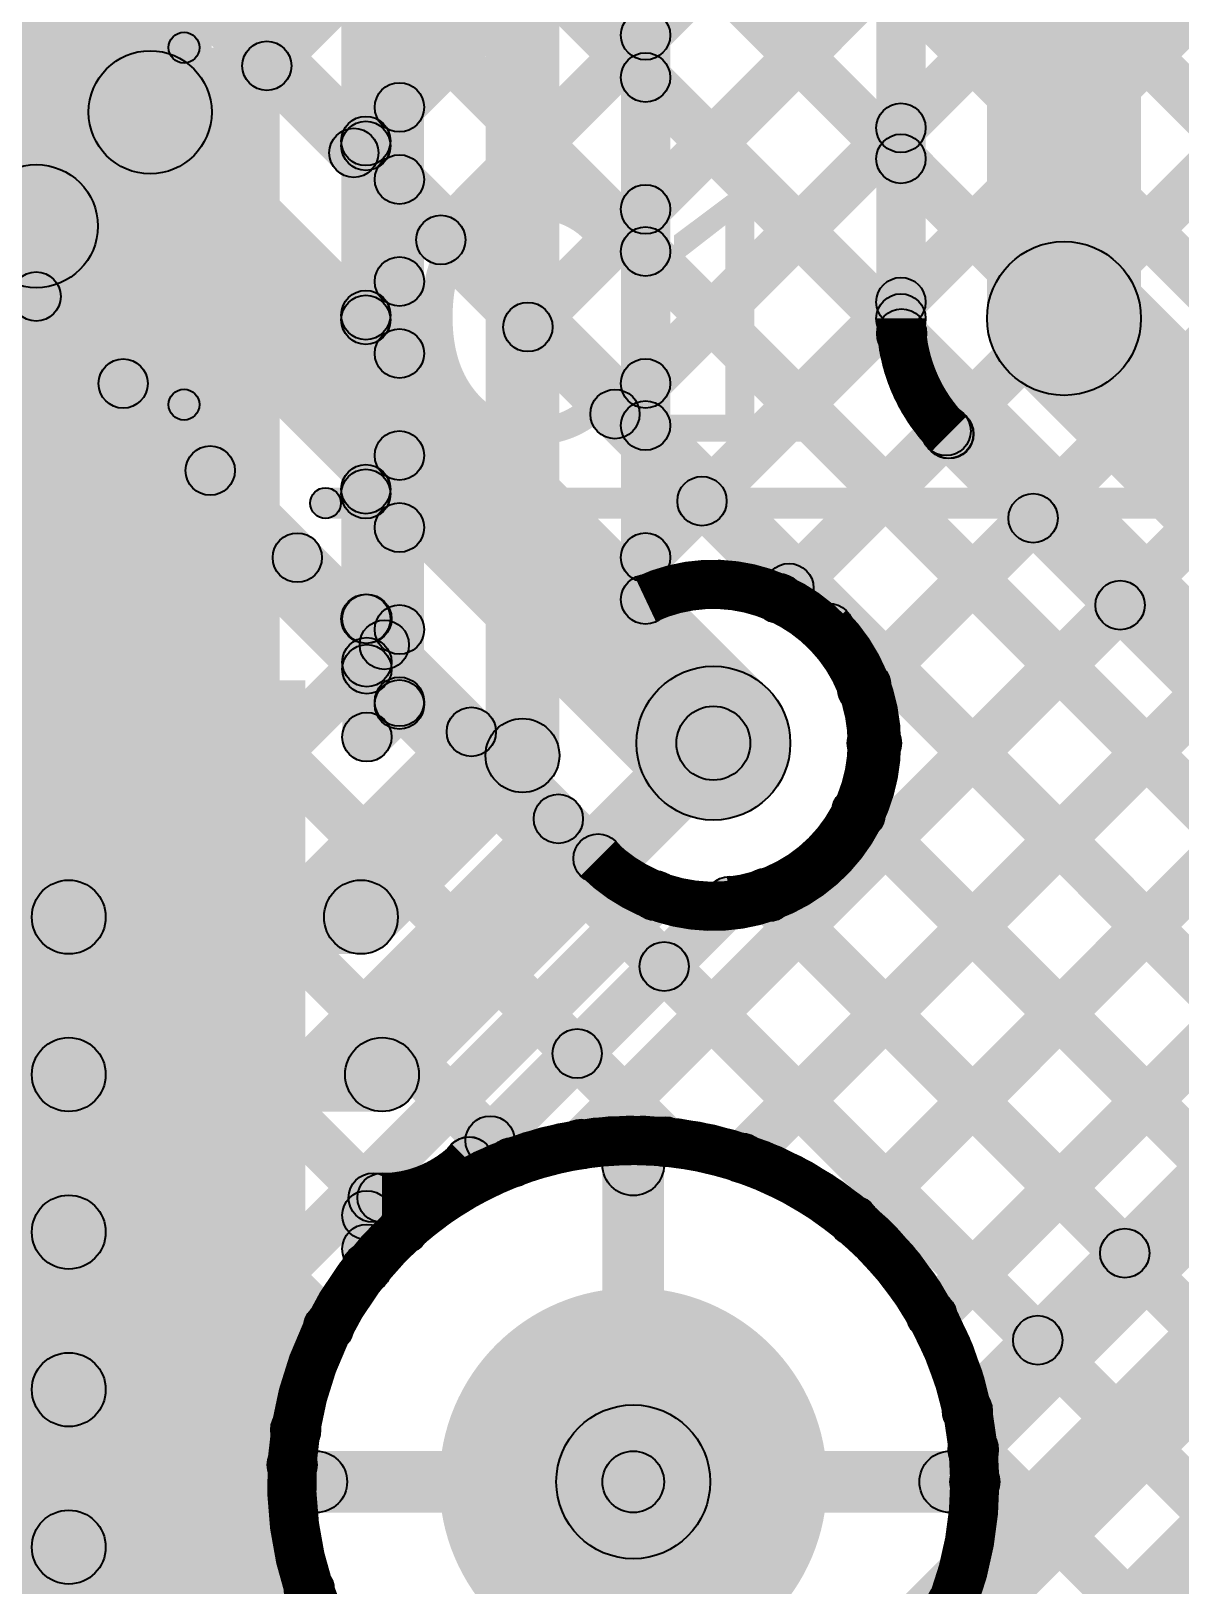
# Model space of a CAD drawing. Header units: millimetres. Extents: x 0.01 to 3.4, y 0.01 to 2.05.
# Drawn here: x 1.6301 to 1.8168, y 1.2653 to 1.5177 of the extents above; entities that cross this region are included whole.
import ezdxf

# ---------------------------------------------------------------- set-up
doc = ezdxf.new("R2010")
doc.units = ezdxf.units.MM
doc.header["$MEASUREMENT"] = 0
for name, color, linetype in [('BottomLayer', 5, 'Continuous'), ('TopLayer', 1, 'Continuous'), ('TopOverlay', 2, 'Continuous'), ('TopPaste', 8, 'Continuous'), ('TopSolder', 216, 'Continuous'), ('ViaHoleLayer', 16, 'Continuous')]:
    doc.layers.add(name, color=color, linetype=linetype)

# ---------------------------------------------------------------- blocks, each defined once
blk = doc.blocks.new('RES_0805_12')
at = {"layer": 'TopLayer'}
for points in [[(-0.06, 0.025), (-0.02, 0.025), (-0.02, -0.025), (-0.06, -0.025)], [(0.02, 0.025), (0.06, 0.025), (0.06, -0.025), (0.02, -0.025)]]:
    blk.add_hatch(color=1, dxfattribs=at).paths.add_polyline_path(points)
at = {"layer": 'TopOverlay'}
h = blk.add_hatch(color=2, dxfattribs=at)
edge = h.paths.add_edge_path()
edge.add_arc((-0.064, 0.029), 0.0025, 0, 360)
h = blk.add_hatch(color=2, dxfattribs=at)
edge = h.paths.add_edge_path()
edge.add_arc((-0.064, 0.029), 0.0025, 0, 360)
for points in [[(-0.064, 0.0265), (-0.064, 0.0315), (0.064, 0.0315), (0.064, 0.0265)], [(-0.0615, -0.029), (-0.0665, -0.029), (-0.0665, 0.029), (-0.0615, 0.029)], [(0.0665, -0.029), (0.0615, -0.029), (0.0615, 0.029), (0.0665, 0.029)], [(-0.064, -0.0315), (-0.064, -0.0265), (0.064, -0.0265), (0.064, -0.0315)]]:
    blk.add_hatch(color=2, dxfattribs=at).paths.add_polyline_path(points)
h = blk.add_hatch(color=2, dxfattribs=at)
edge = h.paths.add_edge_path()
edge.add_arc((0.064, 0.029), 0.0025, 0, 360)
h = blk.add_hatch(color=2, dxfattribs=at)
edge = h.paths.add_edge_path()
edge.add_arc((0.064, 0.029), 0.0025, 0, 360)
h = blk.add_hatch(color=2, dxfattribs=at)
edge = h.paths.add_edge_path()
edge.add_arc((-0.064, -0.029), 0.0025, 0, 360)
h = blk.add_hatch(color=2, dxfattribs=at)
edge = h.paths.add_edge_path()
edge.add_arc((-0.064, -0.029), 0.0025, 0, 360)
h = blk.add_hatch(color=2, dxfattribs=at)
edge = h.paths.add_edge_path()
edge.add_arc((0.064, -0.029), 0.0025, 0, 360)
h = blk.add_hatch(color=2, dxfattribs=at)
edge = h.paths.add_edge_path()
edge.add_arc((0.064, -0.029), 0.0025, 0, 360)
at = {"layer": 'TopPaste'}
for points in [[(-0.06, 0.025), (-0.02, 0.025), (-0.02, -0.025), (-0.06, -0.025)], [(0.02, 0.025), (0.06, 0.025), (0.06, -0.025), (0.02, -0.025)]]:
    blk.add_hatch(color=8, dxfattribs=at).paths.add_polyline_path(points)
at = {"layer": 'TopSolder'}
for points in [[(-0.064, 0.029), (-0.016, 0.029), (-0.016, -0.029), (-0.064, -0.029)], [(0.016, 0.029), (0.064, 0.029), (0.064, -0.029), (0.016, -0.029)]]:
    blk.add_hatch(color=216, dxfattribs=at).paths.add_polyline_path(points)
at = {"layer": 'TopOverlay'}
for centre in [(-0.064, 0.029), (-0.064, 0.029), (0.064, 0.029), (0.064, 0.029), (-0.064, -0.029), (-0.064, -0.029), (0.064, -0.029), (0.064, -0.029)]:
    blk.add_circle(centre, 0.0025, dxfattribs=at)
blk = doc.blocks.new('PIC16F15355_I_SS_39')
at = {"layer": 'TopLayer'}
for points in [[(-0.10728, 0.15748), (-0.17618, 0.15748), (-0.17618, 0.1752), (-0.10728, 0.1752)], [(-0.10728, 0.13189), (-0.17618, 0.13189), (-0.17618, 0.14961), (-0.10728, 0.14961)], [(-0.10728, 0.1063), (-0.17618, 0.1063), (-0.17618, 0.12402), (-0.10728, 0.12402)], [(-0.10728, 0.08071), (-0.17618, 0.08071), (-0.17618, 0.09843), (-0.10728, 0.09843)], [(-0.10728, 0.05512), (-0.17618, 0.05512), (-0.17618, 0.07283), (-0.10728, 0.07283)], [(-0.10728, 0.02953), (-0.17618, 0.02953), (-0.17618, 0.04724), (-0.10728, 0.04724)]]:
    blk.add_hatch(color=1, dxfattribs=at).paths.add_polyline_path(points)
at = {"layer": 'TopOverlay'}
h = blk.add_hatch(color=2, dxfattribs=at)
edge = h.paths.add_edge_path()
edge.add_arc((-0.1, 0.208), 0.0025, 0, 360)
blk.add_hatch(color=2, dxfattribs=at).paths.add_polyline_path([(-0.1, 0.2055), (-0.1, 0.2105), (0.096, 0.2105), (0.096, 0.2055)])
at = {"layer": 'TopPaste'}
for points in [[(-0.10728, 0.15748), (-0.17618, 0.15748), (-0.17618, 0.1752), (-0.10728, 0.1752)], [(-0.10728, 0.13189), (-0.17618, 0.13189), (-0.17618, 0.14961), (-0.10728, 0.14961)], [(-0.10728, 0.1063), (-0.17618, 0.1063), (-0.17618, 0.12402), (-0.10728, 0.12402)], [(-0.10728, 0.08071), (-0.17618, 0.08071), (-0.17618, 0.09843), (-0.10728, 0.09843)], [(-0.10728, 0.05512), (-0.17618, 0.05512), (-0.17618, 0.07283), (-0.10728, 0.07283)], [(-0.10728, 0.02953), (-0.17618, 0.02953), (-0.17618, 0.04724), (-0.10728, 0.04724)]]:
    blk.add_hatch(color=8, dxfattribs=at).paths.add_polyline_path(points)
at = {"layer": 'TopSolder'}
for points in [[(-0.10328, 0.15348), (-0.18018, 0.15348), (-0.18018, 0.1792), (-0.10328, 0.1792)], [(-0.10328, 0.12789), (-0.18018, 0.12789), (-0.18018, 0.15361), (-0.10328, 0.15361)], [(-0.10328, 0.1023), (-0.18018, 0.1023), (-0.18018, 0.12802), (-0.10328, 0.12802)], [(-0.10328, 0.07671), (-0.18018, 0.07671), (-0.18018, 0.10243), (-0.10328, 0.10243)], [(-0.10328, 0.05112), (-0.18018, 0.05112), (-0.18018, 0.07683), (-0.10328, 0.07683)], [(-0.10328, 0.02553), (-0.18018, 0.02553), (-0.18018, 0.05124), (-0.10328, 0.05124)]]:
    blk.add_hatch(color=216, dxfattribs=at).paths.add_polyline_path(points)
at = {"layer": 'TopOverlay'}
blk.add_circle((-0.1, 0.208), 0.0025, dxfattribs=at)

msp = doc.modelspace()

# ---------------------------------------------------------------- hatches: boundary and pattern name
at = {"layer": 'BottomLayer'}
for points in [[(1.66618, 1.65317), (1.67184, 1.65883), (2.06583, 1.26484), (2.06017, 1.25918)], [(1.69957, 1.48093), (1.69391, 1.48658), (1.86616, 1.65883), (1.87181, 1.65317)], [(1.71371, 1.46678), (1.70806, 1.47244), (1.89444, 1.65883), (1.9001, 1.65317)], [(1.72237, 1.33402), (1.71671, 1.33968), (2.03586, 1.65883), (2.04152, 1.65317)], [(1.72785, 1.45264), (1.7222, 1.4583), (1.92273, 1.65883), (1.92838, 1.65317)], [(1.742, 1.4385), (1.73634, 1.44416), (1.95101, 1.65883), (1.95667, 1.65317)], [(1.75614, 1.42436), (1.75048, 1.43002), (1.97929, 1.65883), (1.98495, 1.65317)], [(1.76863, 1.40856), (1.76297, 1.41422), (2.00758, 1.65883), (2.01324, 1.65317)], [(1.74843, 1.3318), (1.74278, 1.33746), (2.05823, 1.65291), (2.06389, 1.64725)], [(1.76656, 1.32164), (1.7609, 1.32729), (2.05516, 1.62155), (2.06081, 1.6159)], [(1.56426, 1.61367), (1.56992, 1.61933), (1.94042, 1.24883), (1.93476, 1.24317)], [(1.59254, 1.61367), (1.5982, 1.61933), (1.95783, 1.2597), (1.95217, 1.25404)], [(1.77933, 1.30613), (1.77368, 1.31179), (2.06017, 1.59828), (2.06583, 1.59263)], [(1.78606, 1.28458), (1.7804, 1.29023), (2.06017, 1.57), (2.06583, 1.56434)], [(1.73362, 1.55745), (1.73927, 1.56311), (2.01401, 1.28837), (2.00835, 1.28272)], [(1.61996, 1.55488), (1.62562, 1.56053), (1.76259, 1.42357), (1.75693, 1.41791)], [(1.59518, 1.53016), (1.61286, 1.54784), (1.74986, 1.41084), (1.73218, 1.39316)], [(1.68543, 1.49507), (1.67977, 1.50073), (1.72173, 1.54269), (1.72739, 1.53703)], [(1.72405, 1.53874), (1.7297, 1.5444), (1.98619, 1.28791), (1.98054, 1.28225)], [(1.67129, 1.50921), (1.66563, 1.51487), (1.69312, 1.54236), (1.69878, 1.5367)], [(1.77369, 1.24392), (1.76803, 1.24958), (2.06017, 1.54172), (2.06583, 1.53606)], [(1.70113, 1.53337), (1.70679, 1.53903), (1.96874, 1.27708), (1.96308, 1.27142)], [(1.49855, 1.50967), (1.50421, 1.51533), (1.69358, 1.32596), (1.68792, 1.32031)], [(1.52684, 1.50967), (1.5325, 1.51533), (1.71112, 1.33671), (1.70546, 1.33105)], [(1.55512, 1.50967), (1.56078, 1.51533), (1.73603, 1.34008), (1.73037, 1.33442)], [(1.58341, 1.50967), (1.58906, 1.51533), (1.85556, 1.24883), (1.84991, 1.24317)], [(1.59022, 1.50967), (1.59587, 1.51533), (1.72511, 1.38609), (1.71945, 1.38043)], [(1.80123, 1.24317), (1.79557, 1.24883), (2.06017, 1.51343), (2.06583, 1.50777)], [(1.56452, 1.40245), (1.55886, 1.4081), (1.62815, 1.47739), (1.63381, 1.47173)], [(1.47183, 1.28147), (1.46617, 1.28713), (1.64229, 1.46325), (1.64795, 1.45759)], [(1.47183, 1.25319), (1.46617, 1.25884), (1.65644, 1.44911), (1.66209, 1.44345)], [(1.4901, 1.24317), (1.48444, 1.24883), (1.67058, 1.43497), (1.67624, 1.42931)], [(1.56167, 1.41827), (1.56732, 1.42393), (1.68133, 1.30992), (1.67567, 1.30427)], [(1.51838, 1.24317), (1.51273, 1.24883), (1.68472, 1.42082), (1.69038, 1.41517)], [(1.54667, 1.24317), (1.54101, 1.24883), (1.69886, 1.40668), (1.70452, 1.40102)], [(1.55581, 1.39585), (1.56147, 1.4015), (1.6754, 1.28757), (1.66974, 1.28191)], [(1.57495, 1.24317), (1.56929, 1.24883), (1.713, 1.39254), (1.71866, 1.38688)], [(1.76204, 1.38761), (1.76769, 1.39327), (1.91213, 1.24883), (1.90648, 1.24317)], [(1.54239, 1.38099), (1.54804, 1.38664), (1.68586, 1.24883), (1.6802, 1.24317)], [(1.60324, 1.24317), (1.59758, 1.24883), (1.7288, 1.38005), (1.73446, 1.37439)], [(1.74714, 1.37423), (1.75279, 1.37988), (1.88385, 1.24883), (1.87819, 1.24317)], [(1.52412, 1.37097), (1.52978, 1.37662), (1.65757, 1.24883), (1.65192, 1.24317)], [(1.733, 1.282), (1.723, 1.282), (1.723, 1.3335), (1.733, 1.3335)], [(1.63152, 1.24317), (1.62586, 1.24883), (1.67032, 1.29329), (1.67598, 1.28763)], [(1.78042, 1.28437), (1.78608, 1.29003), (1.82728, 1.24883), (1.82162, 1.24317)], [(1.6765, 1.277), (1.6765, 1.287), (1.728, 1.287), (1.728, 1.277)], [(1.728, 1.277), (1.728, 1.287), (1.7795, 1.287), (1.7795, 1.277)], [(1.6598, 1.24317), (1.65415, 1.24883), (1.67254, 1.26722), (1.6782, 1.26157)]]:
    msp.add_hatch(color=5, dxfattribs=at).paths.add_polyline_path(points)
h = msp.add_hatch(color=5, dxfattribs=at)
edge = h.paths.add_edge_path()
edge.add_arc((1.66846, 1.51204), 0.004, 0, 360)
h = msp.add_hatch(color=5, dxfattribs=at)
edge = h.paths.add_edge_path()
edge.add_arc((1.6826, 1.4979), 0.004, 0, 360)
h = msp.add_hatch(color=5, dxfattribs=at)
edge = h.paths.add_edge_path()
edge.add_arc((1.69674, 1.48376), 0.004, 0, 360)
h = msp.add_hatch(color=5, dxfattribs=at)
edge = h.paths.add_edge_path()
edge.add_arc((1.63098, 1.47456), 0.004, 0, 360)
h = msp.add_hatch(color=5, dxfattribs=at)
edge = h.paths.add_edge_path()
edge.add_arc((1.71088, 1.46961), 0.004, 0, 360)
h = msp.add_hatch(color=5, dxfattribs=at)
edge = h.paths.add_edge_path()
edge.add_arc((1.64512, 1.46042), 0.004, 0, 360)
h = msp.add_hatch(color=5, dxfattribs=at)
edge = h.paths.add_edge_path()
edge.add_arc((1.72503, 1.45547), 0.004, 0, 360)
h = msp.add_hatch(color=5, dxfattribs=at)
edge = h.paths.add_edge_path()
edge.add_arc((1.65926, 1.44628), 0.004, 0, 360)
h = msp.add_hatch(color=5, dxfattribs=at)
edge = h.paths.add_edge_path()
edge.add_arc((1.73917, 1.44133), 0.004, 0, 360)
h = msp.add_hatch(color=5, dxfattribs=at)
edge = h.paths.add_edge_path()
edge.add_arc((1.67341, 1.43214), 0.004, 0, 360)
h = msp.add_hatch(color=5, dxfattribs=at)
edge = h.paths.add_edge_path()
edge.add_arc((1.75331, 1.42719), 0.004, 0, 360)
h = msp.add_hatch(color=5, dxfattribs=at)
edge = h.paths.add_edge_path()
edge.add_arc((1.75976, 1.42074), 0.004, 0, 360)
h = msp.add_hatch(color=5, dxfattribs=at)
edge = h.paths.add_edge_path()
edge.add_arc((1.75976, 1.42074), 0.004, 0, 360)
h = msp.add_hatch(color=5, dxfattribs=at)
edge = h.paths.add_edge_path()
edge.add_arc((1.68755, 1.41799), 0.004, 0, 360)
h = msp.add_hatch(color=5, dxfattribs=at)
edge = h.paths.add_edge_path()
edge.add_arc((1.74102, 1.402), 0.0125, 0, 360)
h = msp.add_hatch(color=5, dxfattribs=at)
edge = h.paths.add_edge_path()
edge.add_arc((1.74102, 1.402), 0.01181, 0, 360)
h = msp.add_hatch(color=5, dxfattribs=at)
edge = h.paths.add_edge_path()
edge.add_arc((1.7658, 1.41139), 0.004, 0, 360)
h = msp.add_hatch(color=5, dxfattribs=at)
edge = h.paths.add_edge_path()
edge.add_arc((1.70169, 1.40385), 0.004, 0, 360)
h = msp.add_hatch(color=5, dxfattribs=at)
edge = h.paths.add_edge_path()
edge.add_arc((1.76752, 1.402), 0.004, 0, 360)
h = msp.add_hatch(color=5, dxfattribs=at)
edge = h.paths.add_edge_path()
edge.add_arc((1.76752, 1.402), 0.004, 0, 360)
h = msp.add_hatch(color=5, dxfattribs=at)
edge = h.paths.add_edge_path()
edge.add_arc((1.71583, 1.38971), 0.004, 0, 360)
h = msp.add_hatch(color=5, dxfattribs=at)
edge = h.paths.add_edge_path()
edge.add_arc((1.76487, 1.39044), 0.004, 0, 360)
h = msp.add_hatch(color=5, dxfattribs=at)
edge = h.paths.add_edge_path()
edge.add_arc((1.72228, 1.38326), 0.004, 0, 360)
h = msp.add_hatch(color=5, dxfattribs=at)
edge = h.paths.add_edge_path()
edge.add_arc((1.72228, 1.38326), 0.004, 0, 360)
h = msp.add_hatch(color=5, dxfattribs=at)
edge = h.paths.add_edge_path()
edge.add_arc((1.73163, 1.37722), 0.004, 0, 360)
h = msp.add_hatch(color=5, dxfattribs=at)
edge = h.paths.add_edge_path()
edge.add_arc((1.74997, 1.37706), 0.004, 0, 360)
h = msp.add_hatch(color=5, dxfattribs=at)
edge = h.paths.add_edge_path()
edge.add_arc((1.71954, 1.33685), 0.004, 0, 360)
h = msp.add_hatch(color=5, dxfattribs=at)
edge = h.paths.add_edge_path()
edge.add_arc((1.7332, 1.33725), 0.004, 0, 360)
h = msp.add_hatch(color=5, dxfattribs=at)
edge = h.paths.add_edge_path()
edge.add_arc((1.728, 1.3335), 0.005, 0, 360)
h = msp.add_hatch(color=5, dxfattribs=at)
edge = h.paths.add_edge_path()
edge.add_arc((1.74561, 1.33463), 0.004, 0, 360)
h = msp.add_hatch(color=5, dxfattribs=at)
edge = h.paths.add_edge_path()
edge.add_arc((1.70829, 1.33388), 0.004, 0, 360)
h = msp.add_hatch(color=5, dxfattribs=at)
edge = h.paths.add_edge_path()
edge.add_arc((1.76373, 1.32447), 0.004, 0, 360)
h = msp.add_hatch(color=5, dxfattribs=at)
edge = h.paths.add_edge_path()
edge.add_arc((1.69075, 1.32314), 0.004, 0, 360)
h = msp.add_hatch(color=5, dxfattribs=at)
edge = h.paths.add_edge_path()
edge.add_arc((1.728, 1.282), 0.0315, 0, 360)
h = msp.add_hatch(color=5, dxfattribs=at)
edge = h.paths.add_edge_path()
edge.add_arc((1.77651, 1.30896), 0.004, 0, 360)
h = msp.add_hatch(color=5, dxfattribs=at)
edge = h.paths.add_edge_path()
edge.add_arc((1.6785, 1.3071), 0.004, 0, 360)
h = msp.add_hatch(color=5, dxfattribs=at)
edge = h.paths.add_edge_path()
edge.add_arc((1.67315, 1.29046), 0.004, 0, 360)
h = msp.add_hatch(color=5, dxfattribs=at)
edge = h.paths.add_edge_path()
edge.add_arc((1.78323, 1.2874), 0.004, 0, 360)
h = msp.add_hatch(color=5, dxfattribs=at)
edge = h.paths.add_edge_path()
edge.add_arc((1.78325, 1.2872), 0.004, 0, 360)
h = msp.add_hatch(color=5, dxfattribs=at)
edge = h.paths.add_edge_path()
edge.add_arc((1.67257, 1.28474), 0.004, 0, 360)
h = msp.add_hatch(color=5, dxfattribs=at)
edge = h.paths.add_edge_path()
edge.add_arc((1.6765, 1.282), 0.005, 0, 360)
h = msp.add_hatch(color=5, dxfattribs=at)
edge = h.paths.add_edge_path()
edge.add_arc((1.728, 1.282), 0.005, 0, 360)
h = msp.add_hatch(color=5, dxfattribs=at)
edge = h.paths.add_edge_path()
edge.add_arc((1.728, 1.282), 0.005, 0, 360)
h = msp.add_hatch(color=5, dxfattribs=at)
edge = h.paths.add_edge_path()
edge.add_arc((1.728, 1.282), 0.005, 0, 360)
h = msp.add_hatch(color=5, dxfattribs=at)
edge = h.paths.add_edge_path()
edge.add_arc((1.7795, 1.282), 0.005, 0, 360)
h = msp.add_hatch(color=5, dxfattribs=at)
edge = h.paths.add_edge_path()
edge.add_arc((1.7835, 1.282), 0.004, 0, 360)
h = msp.add_hatch(color=5, dxfattribs=at)
edge = h.paths.add_edge_path()
edge.add_arc((1.7835, 1.282), 0.004, 0, 360)
h = msp.add_hatch(color=5, dxfattribs=at)
edge = h.paths.add_edge_path()
edge.add_arc((1.67537, 1.26439), 0.004, 0, 360)
h = msp.add_hatch(color=5, dxfattribs=at)
edge = h.paths.add_edge_path()
edge.add_arc((1.77988, 1.26229), 0.004, 0, 360)
at = {"layer": 'TopLayer'}
for points in [[(1.6595, 1.5045), (1.6395, 1.5045), (1.6395, 1.8705), (1.6595, 1.8705)], [(1.8105, 1.471), (1.7855, 1.471), (1.7855, 1.79404), (1.8105, 1.79404)], [(1.7755, 1.471), (1.7675, 1.471), (1.7675, 1.71748), (1.7755, 1.71748)], [(1.716, 1.4), (1.704, 1.4), (1.704, 1.562), (1.716, 1.562)], [(1.73283, 1.51419), (1.72717, 1.51984), (1.76867, 1.56134), (1.77433, 1.55569)], [(1.694, 1.40828), (1.686, 1.40828), (1.686, 1.54568), (1.694, 1.54568)], [(1.734, 1.42534), (1.726, 1.42534), (1.726, 1.54568), (1.734, 1.54568)], [(1.72717, 1.53561), (1.73283, 1.54127), (1.77433, 1.49977), (1.76867, 1.49411)], [(1.73283, 1.4859), (1.72717, 1.49156), (1.76867, 1.53306), (1.77433, 1.5274)], [(1.68854, 1.4222), (1.68054, 1.4222), (1.68054, 1.529), (1.68854, 1.529)], [(1.60154, 1.39934), (1.67054, 1.39934), (1.67054, 1.515), (1.60154, 1.515)], [(1.72717, 1.50733), (1.73283, 1.51299), (1.77444, 1.47137), (1.76879, 1.46572)], [(1.63807, 1.47893), (1.62393, 1.49307), (1.64243, 1.51157), (1.65657, 1.49743)], [(1.68736, 1.49701), (1.68171, 1.50266), (1.68717, 1.50813), (1.69283, 1.50247)], [(1.73283, 1.45762), (1.72717, 1.46327), (1.76867, 1.50477), (1.77433, 1.49912)], [(1.68171, 1.49623), (1.68736, 1.50188), (1.69283, 1.49642), (1.68717, 1.49076)], [(1.72717, 1.47904), (1.73283, 1.4847), (1.87213, 1.3454), (1.86648, 1.33974)], [(1.68736, 1.46872), (1.68171, 1.47438), (1.68717, 1.47984), (1.69283, 1.47419)], [(1.78916, 1.46216), (1.80684, 1.47984), (1.86284, 1.42384), (1.84516, 1.40616)], [(1.73283, 1.42933), (1.72717, 1.43499), (1.76867, 1.47649), (1.77433, 1.47083)], [(1.68171, 1.46794), (1.68736, 1.4736), (1.69283, 1.46813), (1.68717, 1.46248)], [(1.72717, 1.45076), (1.73283, 1.45642), (1.84385, 1.3454), (1.83819, 1.33974)], [(1.75447, 1.42269), (1.74882, 1.42835), (1.776, 1.45553), (1.78166, 1.44988)], [(1.77647, 1.4494), (1.78212, 1.45506), (1.83806, 1.39912), (1.8324, 1.39347)], [(1.68736, 1.44044), (1.68171, 1.44609), (1.68717, 1.45156), (1.69283, 1.4459)], [(1.68171, 1.43966), (1.68736, 1.44531), (1.69283, 1.43985), (1.68717, 1.43419)], [(1.76809, 1.40803), (1.76244, 1.41369), (1.79014, 1.44139), (1.79579, 1.43573)], [(1.72237, 1.33402), (1.71671, 1.33968), (1.80428, 1.42724), (1.80994, 1.42159)], [(1.68872, 1.403), (1.68072, 1.403), (1.68072, 1.4222), (1.68872, 1.4222)], [(1.68754, 1.41233), (1.68189, 1.41799), (1.68717, 1.42327), (1.69283, 1.41762)], [(1.68189, 1.41119), (1.68754, 1.41685), (1.69283, 1.41156), (1.68717, 1.40591)], [(1.74843, 1.3318), (1.74278, 1.33746), (1.81842, 1.4131), (1.82408, 1.40745)], [(1.68754, 1.40017), (1.68189, 1.40583), (1.68717, 1.41111), (1.69283, 1.40546)], [(1.69142, 1.34391), (1.68294, 1.3524), (1.73678, 1.40624), (1.74526, 1.39776)], [(1.68799, 1.36951), (1.67951, 1.37799), (1.70576, 1.40424), (1.71424, 1.39576)], [(1.76656, 1.32164), (1.7609, 1.32729), (1.83256, 1.39896), (1.83822, 1.3933)], [(1.76152, 1.38813), (1.76718, 1.39378), (1.82484, 1.33612), (1.81918, 1.33047)], [(1.77933, 1.30613), (1.77368, 1.31179), (1.85322, 1.39133), (1.85887, 1.38567)], [(1.63627, 1.36775), (1.63627, 1.37975), (1.68375, 1.37975), (1.68375, 1.36775)], [(1.70418, 1.33122), (1.69852, 1.33688), (1.7408, 1.37915), (1.74645, 1.37349)], [(1.7466, 1.37477), (1.75225, 1.38042), (1.8107, 1.32198), (1.80504, 1.31632)], [(1.73019, 1.36289), (1.73585, 1.36854), (1.79655, 1.30784), (1.7909, 1.30218)], [(1.63627, 1.34216), (1.63627, 1.35416), (1.68718, 1.35416), (1.68718, 1.34216)], [(1.71605, 1.34875), (1.72171, 1.3544), (1.73603, 1.34008), (1.73037, 1.33442)], [(1.70191, 1.3346), (1.70756, 1.34026), (1.71112, 1.33671), (1.70546, 1.33105)], [(1.78511, 1.29073), (1.77945, 1.29639), (1.82256, 1.33951), (1.82822, 1.33385)], [(1.733, 1.282), (1.723, 1.282), (1.723, 1.3335), (1.733, 1.3335)], [(1.6829, 1.32533), (1.68855, 1.33099), (1.69358, 1.32596), (1.68792, 1.32031)], [(1.57818, 1.31657), (1.57818, 1.32857), (1.63627, 1.32857), (1.63627, 1.31657)], [(1.68872, 1.31983), (1.68072, 1.31983), (1.68072, 1.3253), (1.68872, 1.3253)], [(1.69924, 1.17376), (1.69076, 1.18224), (1.83532, 1.32681), (1.84381, 1.31832)], [(1.68872, 1.31673), (1.68072, 1.31673), (1.68072, 1.31983), (1.68872, 1.31983)], [(1.68872, 1.31673), (1.68072, 1.31673), (1.68072, 1.31983), (1.68872, 1.31983)], [(1.56502, 1.29098), (1.56502, 1.30298), (1.63627, 1.30298), (1.63627, 1.29098)], [(1.73824, 1.18076), (1.72976, 1.18924), (1.84176, 1.30124), (1.85024, 1.29276)], [(1.7405, 1.248), (1.7155, 1.248), (1.7155, 1.282), (1.7405, 1.282)], [(1.56339, 1.26539), (1.56339, 1.27739), (1.63627, 1.27739), (1.63627, 1.26539)]]:
    msp.add_hatch(color=1, dxfattribs=at).paths.add_polyline_path(points)
h = msp.add_hatch(color=1, dxfattribs=at)
edge = h.paths.add_edge_path()
edge.add_arc((1.73, 1.51701), 0.004, 0, 360)
h = msp.add_hatch(color=1, dxfattribs=at)
edge = h.paths.add_edge_path()
edge.add_arc((1.6495, 1.5045), 0.01, 0, 360)
h = msp.add_hatch(color=1, dxfattribs=at)
edge = h.paths.add_edge_path()
edge.add_arc((1.6495, 1.5045), 0.01, 0, 360)
h = msp.add_hatch(color=1, dxfattribs=at)
edge = h.paths.add_edge_path()
edge.add_arc((1.73, 1.51016), 0.004, 0, 360)
h = msp.add_hatch(color=1, dxfattribs=at)
edge = h.paths.add_edge_path()
edge.add_arc((1.69, 1.5053), 0.004, 0, 360)
h = msp.add_hatch(color=1, dxfattribs=at)
edge = h.paths.add_edge_path()
edge.add_arc((1.7715, 1.50195), 0.004, 0, 360)
h = msp.add_hatch(color=1, dxfattribs=at)
edge = h.paths.add_edge_path()
edge.add_arc((1.68454, 1.49983), 0.004, 0, 360)
h = msp.add_hatch(color=1, dxfattribs=at)
edge = h.paths.add_edge_path()
edge.add_arc((1.68454, 1.49905), 0.004, 0, 360)
h = msp.add_hatch(color=1, dxfattribs=at)
edge = h.paths.add_edge_path()
edge.add_arc((1.7715, 1.49694), 0.004, 0, 360)
h = msp.add_hatch(color=1, dxfattribs=at)
edge = h.paths.add_edge_path()
edge.add_arc((1.69, 1.49359), 0.004, 0, 360)
h = msp.add_hatch(color=1, dxfattribs=at)
edge = h.paths.add_edge_path()
edge.add_arc((1.631, 1.486), 0.01, 0, 360)
h = msp.add_hatch(color=1, dxfattribs=at)
edge = h.paths.add_edge_path()
edge.add_arc((1.73, 1.48873), 0.004, 0, 360)
h = msp.add_hatch(color=1, dxfattribs=at)
edge = h.paths.add_edge_path()
edge.add_arc((1.73, 1.48187), 0.004, 0, 360)
h = msp.add_hatch(color=1, dxfattribs=at)
edge = h.paths.add_edge_path()
edge.add_arc((1.798, 1.471), 0.0125, 0, 360)
h = msp.add_hatch(color=1, dxfattribs=at)
edge = h.paths.add_edge_path()
edge.add_arc((1.798, 1.471), 0.0125, 0, 360)
h = msp.add_hatch(color=1, dxfattribs=at)
edge = h.paths.add_edge_path()
edge.add_arc((1.69, 1.47701), 0.004, 0, 360)
h = msp.add_hatch(color=1, dxfattribs=at)
edge = h.paths.add_edge_path()
edge.add_arc((1.7715, 1.47366), 0.004, 0, 360)
h = msp.add_hatch(color=1, dxfattribs=at)
edge = h.paths.add_edge_path()
edge.add_arc((1.68454, 1.47155), 0.004, 0, 360)
h = msp.add_hatch(color=1, dxfattribs=at)
edge = h.paths.add_edge_path()
edge.add_arc((1.68454, 1.47077), 0.004, 0, 360)
h = msp.add_hatch(color=1, dxfattribs=at)
edge = h.paths.add_edge_path()
edge.add_arc((1.7715, 1.471), 0.004, 0, 360)
h = msp.add_hatch(color=1, dxfattribs=at)
edge = h.paths.add_edge_path()
edge.add_arc((1.7715, 1.471), 0.004, 0, 360)
h = msp.add_hatch(color=1, dxfattribs=at)
edge = h.paths.add_edge_path()
edge.add_arc((1.7715, 1.471), 0.004, 0, 360)
h = msp.add_hatch(color=1, dxfattribs=at)
edge = h.paths.add_edge_path()
edge.add_arc((1.77161, 1.46854), 0.004, 0, 360)
h = msp.add_hatch(color=1, dxfattribs=at)
edge = h.paths.add_edge_path()
edge.add_arc((1.69, 1.4653), 0.004, 0, 360)
h = msp.add_hatch(color=1, dxfattribs=at)
edge = h.paths.add_edge_path()
edge.add_arc((1.73, 1.46045), 0.004, 0, 360)
h = msp.add_hatch(color=1, dxfattribs=at)
edge = h.paths.add_edge_path()
edge.add_arc((1.73, 1.45359), 0.004, 0, 360)
h = msp.add_hatch(color=1, dxfattribs=at)
edge = h.paths.add_edge_path()
edge.add_arc((1.77883, 1.45271), 0.004, 0, 360)
h = msp.add_hatch(color=1, dxfattribs=at)
edge = h.paths.add_edge_path()
edge.add_arc((1.77926, 1.45226), 0.004, 0, 360)
h = msp.add_hatch(color=1, dxfattribs=at)
edge = h.paths.add_edge_path()
edge.add_arc((1.7793, 1.45223), 0.004, 0, 360)
h = msp.add_hatch(color=1, dxfattribs=at)
edge = h.paths.add_edge_path()
edge.add_arc((1.7793, 1.45223), 0.004, 0, 360)
h = msp.add_hatch(color=1, dxfattribs=at)
edge = h.paths.add_edge_path()
edge.add_arc((1.69, 1.44873), 0.004, 0, 360)
h = msp.add_hatch(color=1, dxfattribs=at)
edge = h.paths.add_edge_path()
edge.add_arc((1.68454, 1.44327), 0.004, 0, 360)
h = msp.add_hatch(color=1, dxfattribs=at)
edge = h.paths.add_edge_path()
edge.add_arc((1.68454, 1.44249), 0.004, 0, 360)
h = msp.add_hatch(color=1, dxfattribs=at)
edge = h.paths.add_edge_path()
edge.add_arc((1.79297, 1.43856), 0.004, 0, 360)
h = msp.add_hatch(color=1, dxfattribs=at)
edge = h.paths.add_edge_path()
edge.add_arc((1.69, 1.43702), 0.004, 0, 360)
h = msp.add_hatch(color=1, dxfattribs=at)
edge = h.paths.add_edge_path()
edge.add_arc((1.73, 1.43216), 0.004, 0, 360)
h = msp.add_hatch(color=1, dxfattribs=at)
edge = h.paths.add_edge_path()
edge.add_arc((1.73, 1.42534), 0.004, 0, 360)
h = msp.add_hatch(color=1, dxfattribs=at)
edge = h.paths.add_edge_path()
edge.add_arc((1.73, 1.42534), 0.004, 0, 360)
h = msp.add_hatch(color=1, dxfattribs=at)
edge = h.paths.add_edge_path()
edge.add_arc((1.75165, 1.42552), 0.004, 0, 360)
h = msp.add_hatch(color=1, dxfattribs=at)
edge = h.paths.add_edge_path()
edge.add_arc((1.80711, 1.42442), 0.004, 0, 360)
h = msp.add_hatch(color=1, dxfattribs=at)
edge = h.paths.add_edge_path()
edge.add_arc((1.68454, 1.4222), 0.004, 0, 360)
h = msp.add_hatch(color=1, dxfattribs=at)
edge = h.paths.add_edge_path()
edge.add_arc((1.68472, 1.4222), 0.004, 0, 360)
h = msp.add_hatch(color=1, dxfattribs=at)
edge = h.paths.add_edge_path()
edge.add_arc((1.69, 1.42045), 0.004, 0, 360)
h = msp.add_hatch(color=1, dxfattribs=at)
edge = h.paths.add_edge_path()
edge.add_arc((1.68472, 1.41516), 0.004, 0, 360)
h = msp.add_hatch(color=1, dxfattribs=at)
edge = h.paths.add_edge_path()
edge.add_arc((1.68472, 1.41402), 0.004, 0, 360)
h = msp.add_hatch(color=1, dxfattribs=at)
edge = h.paths.add_edge_path()
edge.add_arc((1.74102, 1.402), 0.01181, 0, 360)
h = msp.add_hatch(color=1, dxfattribs=at)
edge = h.paths.add_edge_path()
edge.add_arc((1.76526, 1.41086), 0.004, 0, 360)
h = msp.add_hatch(color=1, dxfattribs=at)
edge = h.paths.add_edge_path()
edge.add_arc((1.69, 1.40874), 0.004, 0, 360)
h = msp.add_hatch(color=1, dxfattribs=at)
edge = h.paths.add_edge_path()
edge.add_arc((1.69, 1.40828), 0.004, 0, 360)
h = msp.add_hatch(color=1, dxfattribs=at)
edge = h.paths.add_edge_path()
edge.add_arc((1.69, 1.40828), 0.004, 0, 360)
h = msp.add_hatch(color=1, dxfattribs=at)
edge = h.paths.add_edge_path()
edge.add_arc((1.68472, 1.403), 0.004, 0, 360)
h = msp.add_hatch(color=1, dxfattribs=at)
edge = h.paths.add_edge_path()
edge.add_arc((1.68472, 1.403), 0.004, 0, 360)
h = msp.add_hatch(color=1, dxfattribs=at)
edge = h.paths.add_edge_path()
edge.add_arc((1.74102, 1.402), 0.006, 0, 360)
h = msp.add_hatch(color=1, dxfattribs=at)
edge = h.paths.add_edge_path()
edge.add_arc((1.71, 1.4), 0.006, 0, 360)
h = msp.add_hatch(color=1, dxfattribs=at)
edge = h.paths.add_edge_path()
edge.add_arc((1.71, 1.4), 0.006, 0, 360)
h = msp.add_hatch(color=1, dxfattribs=at)
edge = h.paths.add_edge_path()
edge.add_arc((1.76683, 1.402), 0.004, 0, 360)
h = msp.add_hatch(color=1, dxfattribs=at)
edge = h.paths.add_edge_path()
edge.add_arc((1.76683, 1.402), 0.004, 0, 360)
h = msp.add_hatch(color=1, dxfattribs=at)
edge = h.paths.add_edge_path()
edge.add_arc((1.76435, 1.39096), 0.004, 0, 360)
h = msp.add_hatch(color=1, dxfattribs=at)
edge = h.paths.add_edge_path()
edge.add_arc((1.74942, 1.3776), 0.004, 0, 360)
h = msp.add_hatch(color=1, dxfattribs=at)
edge = h.paths.add_edge_path()
edge.add_arc((1.63627, 1.37375), 0.006, 0, 360)
h = msp.add_hatch(color=1, dxfattribs=at)
edge = h.paths.add_edge_path()
edge.add_arc((1.68375, 1.37375), 0.006, 0, 360)
h = msp.add_hatch(color=1, dxfattribs=at)
edge = h.paths.add_edge_path()
edge.add_arc((1.68375, 1.37375), 0.006, 0, 360)
h = msp.add_hatch(color=1, dxfattribs=at)
edge = h.paths.add_edge_path()
edge.add_arc((1.74363, 1.37632), 0.004, 0, 360)
h = msp.add_hatch(color=1, dxfattribs=at)
edge = h.paths.add_edge_path()
edge.add_arc((1.74363, 1.37632), 0.004, 0, 360)
h = msp.add_hatch(color=1, dxfattribs=at)
edge = h.paths.add_edge_path()
edge.add_arc((1.73302, 1.36572), 0.004, 0, 360)
h = msp.add_hatch(color=1, dxfattribs=at)
edge = h.paths.add_edge_path()
edge.add_arc((1.63627, 1.34816), 0.006, 0, 360)
h = msp.add_hatch(color=1, dxfattribs=at)
edge = h.paths.add_edge_path()
edge.add_arc((1.68718, 1.34816), 0.006, 0, 360)
h = msp.add_hatch(color=1, dxfattribs=at)
edge = h.paths.add_edge_path()
edge.add_arc((1.68718, 1.34816), 0.006, 0, 360)
h = msp.add_hatch(color=1, dxfattribs=at)
edge = h.paths.add_edge_path()
edge.add_arc((1.71888, 1.35157), 0.004, 0, 360)
h = msp.add_hatch(color=1, dxfattribs=at)
edge = h.paths.add_edge_path()
edge.add_arc((1.70474, 1.33743), 0.004, 0, 360)
h = msp.add_hatch(color=1, dxfattribs=at)
edge = h.paths.add_edge_path()
edge.add_arc((1.71954, 1.33685), 0.004, 0, 360)
h = msp.add_hatch(color=1, dxfattribs=at)
edge = h.paths.add_edge_path()
edge.add_arc((1.7332, 1.33725), 0.004, 0, 360)
h = msp.add_hatch(color=1, dxfattribs=at)
edge = h.paths.add_edge_path()
edge.add_arc((1.70132, 1.33402), 0.004, 0, 360)
h = msp.add_hatch(color=1, dxfattribs=at)
edge = h.paths.add_edge_path()
edge.add_arc((1.70135, 1.33405), 0.004, 0, 360)
h = msp.add_hatch(color=1, dxfattribs=at)
edge = h.paths.add_edge_path()
edge.add_arc((1.70135, 1.33405), 0.004, 0, 360)
h = msp.add_hatch(color=1, dxfattribs=at)
edge = h.paths.add_edge_path()
edge.add_arc((1.728, 1.3335), 0.005, 0, 360)
h = msp.add_hatch(color=1, dxfattribs=at)
edge = h.paths.add_edge_path()
edge.add_arc((1.74561, 1.33463), 0.004, 0, 360)
h = msp.add_hatch(color=1, dxfattribs=at)
edge = h.paths.add_edge_path()
edge.add_arc((1.70829, 1.33388), 0.004, 0, 360)
h = msp.add_hatch(color=1, dxfattribs=at)
edge = h.paths.add_edge_path()
edge.add_arc((1.68573, 1.32816), 0.004, 0, 360)
h = msp.add_hatch(color=1, dxfattribs=at)
edge = h.paths.add_edge_path()
edge.add_arc((1.68718, 1.32816), 0.004, 0, 360)
h = msp.add_hatch(color=1, dxfattribs=at)
edge = h.paths.add_edge_path()
edge.add_arc((1.68718, 1.32816), 0.004, 0, 360)
h = msp.add_hatch(color=1, dxfattribs=at)
edge = h.paths.add_edge_path()
edge.add_arc((1.63627, 1.32257), 0.006, 0, 360)
h = msp.add_hatch(color=1, dxfattribs=at)
edge = h.paths.add_edge_path()
edge.add_arc((1.68472, 1.3253), 0.004, 0, 360)
h = msp.add_hatch(color=1, dxfattribs=at)
edge = h.paths.add_edge_path()
edge.add_arc((1.76373, 1.32447), 0.004, 0, 360)
h = msp.add_hatch(color=1, dxfattribs=at)
edge = h.paths.add_edge_path()
edge.add_arc((1.69075, 1.32314), 0.004, 0, 360)
h = msp.add_hatch(color=1, dxfattribs=at)
edge = h.paths.add_edge_path()
edge.add_arc((1.68472, 1.31983), 0.004, 0, 360)
h = msp.add_hatch(color=1, dxfattribs=at)
edge = h.paths.add_edge_path()
edge.add_arc((1.68472, 1.31983), 0.004, 0, 360)
h = msp.add_hatch(color=1, dxfattribs=at)
edge = h.paths.add_edge_path()
edge.add_arc((1.68472, 1.31983), 0.004, 0, 360)
h = msp.add_hatch(color=1, dxfattribs=at)
edge = h.paths.add_edge_path()
edge.add_arc((1.80787, 1.31915), 0.004, 0, 360)
h = msp.add_hatch(color=1, dxfattribs=at)
edge = h.paths.add_edge_path()
edge.add_arc((1.68472, 1.31673), 0.004, 0, 360)
h = msp.add_hatch(color=1, dxfattribs=at)
edge = h.paths.add_edge_path()
edge.add_arc((1.68472, 1.31673), 0.004, 0, 360)
h = msp.add_hatch(color=1, dxfattribs=at)
edge = h.paths.add_edge_path()
edge.add_arc((1.68472, 1.31673), 0.004, 0, 360)
h = msp.add_hatch(color=1, dxfattribs=at)
edge = h.paths.add_edge_path()
edge.add_arc((1.728, 1.282), 0.0315, 0, 360)
h = msp.add_hatch(color=1, dxfattribs=at)
edge = h.paths.add_edge_path()
edge.add_arc((1.77651, 1.30896), 0.004, 0, 360)
h = msp.add_hatch(color=1, dxfattribs=at)
edge = h.paths.add_edge_path()
edge.add_arc((1.79373, 1.30501), 0.004, 0, 360)
h = msp.add_hatch(color=1, dxfattribs=at)
edge = h.paths.add_edge_path()
edge.add_arc((1.63627, 1.29698), 0.006, 0, 360)
h = msp.add_hatch(color=1, dxfattribs=at)
edge = h.paths.add_edge_path()
edge.add_arc((1.78228, 1.29356), 0.004, 0, 360)
h = msp.add_hatch(color=1, dxfattribs=at)
edge = h.paths.add_edge_path()
edge.add_arc((1.78228, 1.29356), 0.004, 0, 360)
h = msp.add_hatch(color=1, dxfattribs=at)
edge = h.paths.add_edge_path()
edge.add_arc((1.728, 1.282), 0.0125, 0, 360)
h = msp.add_hatch(color=1, dxfattribs=at)
edge = h.paths.add_edge_path()
edge.add_arc((1.728, 1.282), 0.005, 0, 360)
h = msp.add_hatch(color=1, dxfattribs=at)
edge = h.paths.add_edge_path()
edge.add_arc((1.63627, 1.27139), 0.006, 0, 360)
at = {"layer": 'ViaHoleLayer'}
h = msp.add_hatch(color=16, dxfattribs=at)
edge = h.paths.add_edge_path()
edge.add_arc((1.74102, 1.402), 0.00591, 0, 360)
h = msp.add_hatch(color=16, dxfattribs=at)
edge = h.paths.add_edge_path()
edge.add_arc((1.728, 1.282), 0.01575, 0, 360)

# ---------------------------------------------------------------- linework, layer by layer
at = {"layer": 'BottomLayer', "const_width": 0.008}
for points in [[(1.75976, 1.42074, -0.198912), (1.76752, 1.402)], [(1.76752, 1.402, -0.668179), (1.72228, 1.38326)], [(1.68576, 1.246, -1.434044), (1.7835, 1.282)], [(1.7835, 1.282, -0.178322), (1.77024, 1.246)]]:
    msp.add_lwpolyline(points, format="xyb", dxfattribs=at)
at = {"layer": 'BottomLayer'}
for centre, radius in [((1.66846, 1.51204), 0.004), ((1.6826, 1.4979), 0.004), ((1.69674, 1.48376), 0.004), ((1.63098, 1.47456), 0.004), ((1.71088, 1.46961), 0.004), ((1.64512, 1.46042), 0.004), ((1.72503, 1.45547), 0.004), ((1.65926, 1.44628), 0.004), ((1.73917, 1.44133), 0.004), ((1.67341, 1.43214), 0.004), ((1.75331, 1.42719), 0.004), ((1.75976, 1.42074), 0.004), ((1.75976, 1.42074), 0.004), ((1.68755, 1.41799), 0.004), ((1.74102, 1.402), 0.0125), ((1.7658, 1.41139), 0.004), ((1.70169, 1.40385), 0.004), ((1.76752, 1.402), 0.004), ((1.76752, 1.402), 0.004), ((1.71583, 1.38971), 0.004), ((1.76487, 1.39044), 0.004), ((1.72228, 1.38326), 0.004), ((1.72228, 1.38326), 0.004), ((1.73163, 1.37722), 0.004), ((1.74997, 1.37706), 0.004), ((1.71954, 1.33685), 0.004), ((1.7332, 1.33725), 0.004), ((1.728, 1.3335), 0.005), ((1.74561, 1.33463), 0.004), ((1.70829, 1.33388), 0.004), ((1.76373, 1.32447), 0.004), ((1.69075, 1.32314), 0.004), ((1.77651, 1.30896), 0.004), ((1.6785, 1.3071), 0.004), ((1.67315, 1.29046), 0.004), ((1.78323, 1.2874), 0.004), ((1.78325, 1.2872), 0.004), ((1.67257, 1.28474), 0.004), ((1.6765, 1.282), 0.005), ((1.728, 1.282), 0.005), ((1.728, 1.282), 0.005), ((1.728, 1.282), 0.005), ((1.7795, 1.282), 0.005), ((1.7835, 1.282), 0.004), ((1.7835, 1.282), 0.004), ((1.67537, 1.26439), 0.004), ((1.77988, 1.26229), 0.004)]:
    msp.add_circle(centre, radius, dxfattribs=at)
at = {"layer": 'TopLayer', "const_width": 0.008}
for points in [[(1.77926, 1.45226, -0.198912), (1.7715, 1.471)], [(1.7793, 1.45223, -0.199375), (1.7715, 1.471)], [(1.73, 1.42534, -0.550182), (1.76683, 1.402)], [(1.76683, 1.402, -0.384903), (1.74363, 1.37632)], [(1.68472, 1.31673, -0.632354), (1.78228, 1.29356)], [(1.70135, 1.33405, -0.199496), (1.68718, 1.32816)], [(1.70132, 1.33402, -0.198912), (1.68718, 1.32816)]]:
    msp.add_lwpolyline(points, format="xyb", dxfattribs=at)
at = {"layer": 'TopLayer'}
for centre, radius in [((1.73, 1.51701), 0.004), ((1.6495, 1.5045), 0.01), ((1.6495, 1.5045), 0.01), ((1.73, 1.51016), 0.004), ((1.69, 1.5053), 0.004), ((1.7715, 1.50195), 0.004), ((1.68454, 1.49983), 0.004), ((1.68454, 1.49905), 0.004), ((1.7715, 1.49694), 0.004), ((1.69, 1.49359), 0.004), ((1.631, 1.486), 0.01), ((1.73, 1.48873), 0.004), ((1.73, 1.48187), 0.004), ((1.798, 1.471), 0.0125), ((1.798, 1.471), 0.0125), ((1.69, 1.47701), 0.004), ((1.7715, 1.47366), 0.004), ((1.68454, 1.47155), 0.004), ((1.68454, 1.47077), 0.004), ((1.7715, 1.471), 0.004), ((1.7715, 1.471), 0.004), ((1.7715, 1.471), 0.004), ((1.77161, 1.46854), 0.004), ((1.69, 1.4653), 0.004), ((1.73, 1.46045), 0.004), ((1.73, 1.45359), 0.004), ((1.77883, 1.45271), 0.004), ((1.77926, 1.45226), 0.004), ((1.7793, 1.45223), 0.004), ((1.7793, 1.45223), 0.004), ((1.69, 1.44873), 0.004), ((1.68454, 1.44327), 0.004), ((1.68454, 1.44249), 0.004), ((1.79297, 1.43856), 0.004), ((1.69, 1.43702), 0.004), ((1.73, 1.43216), 0.004), ((1.73, 1.42534), 0.004), ((1.73, 1.42534), 0.004), ((1.75165, 1.42552), 0.004), ((1.80711, 1.42442), 0.004), ((1.68454, 1.4222), 0.004), ((1.68472, 1.4222), 0.004), ((1.69, 1.42045), 0.004), ((1.68472, 1.41516), 0.004), ((1.68472, 1.41402), 0.004), ((1.76526, 1.41086), 0.004), ((1.69, 1.40874), 0.004), ((1.69, 1.40828), 0.004), ((1.69, 1.40828), 0.004), ((1.68472, 1.403), 0.004), ((1.68472, 1.403), 0.004), ((1.74102, 1.402), 0.006), ((1.71, 1.4), 0.006), ((1.71, 1.4), 0.006), ((1.76683, 1.402), 0.004), ((1.76683, 1.402), 0.004), ((1.76435, 1.39096), 0.004), ((1.74942, 1.3776), 0.004), ((1.63627, 1.37375), 0.006), ((1.68375, 1.37375), 0.006), ((1.68375, 1.37375), 0.006), ((1.74363, 1.37632), 0.004), ((1.74363, 1.37632), 0.004), ((1.73302, 1.36572), 0.004), ((1.63627, 1.34816), 0.006), ((1.68718, 1.34816), 0.006), ((1.68718, 1.34816), 0.006), ((1.71888, 1.35157), 0.004), ((1.70474, 1.33743), 0.004), ((1.71954, 1.33685), 0.004), ((1.7332, 1.33725), 0.004), ((1.70132, 1.33402), 0.004), ((1.70135, 1.33405), 0.004), ((1.70135, 1.33405), 0.004), ((1.728, 1.3335), 0.005), ((1.74561, 1.33463), 0.004), ((1.70829, 1.33388), 0.004), ((1.68573, 1.32816), 0.004), ((1.68718, 1.32816), 0.004), ((1.68718, 1.32816), 0.004), ((1.63627, 1.32257), 0.006), ((1.68472, 1.3253), 0.004), ((1.76373, 1.32447), 0.004), ((1.69075, 1.32314), 0.004), ((1.68472, 1.31983), 0.004), ((1.68472, 1.31983), 0.004), ((1.68472, 1.31983), 0.004), ((1.80787, 1.31915), 0.004), ((1.68472, 1.31673), 0.004), ((1.68472, 1.31673), 0.004), ((1.68472, 1.31673), 0.004), ((1.77651, 1.30896), 0.004), ((1.79373, 1.30501), 0.004), ((1.63627, 1.29698), 0.006), ((1.78228, 1.29356), 0.004), ((1.78228, 1.29356), 0.004), ((1.728, 1.282), 0.0125), ((1.728, 1.282), 0.005), ((1.63627, 1.27139), 0.006)]:
    msp.add_circle(centre, radius, dxfattribs=at)

# ---------------------------------------------------------------- block references
for name, p in [('RES_0805_12', (1.591, 1.486)), ('PIC16F15355_I_SS_39', (1.778, 1.233))]:
    msp.add_blockref(name, p)

# ---------------------------------------------------------------- texts
at = {"layer": 'TopOverlay'}
msp.add_text('IC1', height=0.04, dxfattribs=at).set_placement((1.676, 1.451))

doc.saveas('drawing.dxf')
